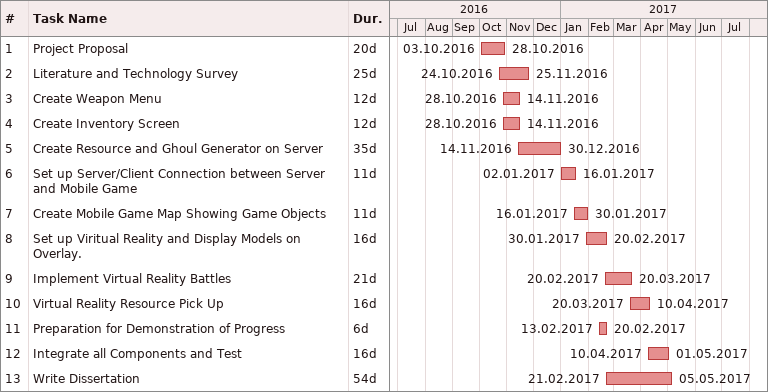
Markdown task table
| ID | Task | Duration | Start | Finish |
|---|---|---|---|---|
| 1 | Project Proposal | 20d | 2016-10-03 | 2016-10-28 |
| 2 | Literature and Technology Survey | 25d | 2016-10-24 | 2016-11-25 |
| 3 | Create Weapon Menu | 12d | 2016-10-28 | 2016-11-14 |
| 4 | Create Inventory Screen | 12d | 2016-10-28 | 2016-11-14 |
| 5 | Create Resource and Ghoul Generator on Server | 35d | 2016-11-14 | 2016-12-30 |
| 6 | Set up Server/Client Connection between Server and Mobile Game | 11d | 2017-01-02 | 2017-01-16 |
| 7 | Create Mobile Game Map Showing Game Objects | 11d | 2017-01-16 | 2017-01-30 |
| 8 | Set up Viritual Reality and Display Models on Overlay. | 16d | 2017-01-30 | 2017-02-20 |
| 9 | Implement Virtual Reality Battles | 21d | 2017-02-20 | 2017-03-20 |
| 10 | Virtual Reality Resource Pick Up | 16d | 2017-03-20 | 2017-04-10 |
| 11 | Preparation for Demonstration of Progress | 6d | 2017-02-13 | 2017-02-20 |
| 12 | Integrate all Components and Test | 16d | 2017-04-10 | 2017-05-01 |
| 13 | Write Dissertation | 54d | 2017-02-21 | 2017-05-05 |
